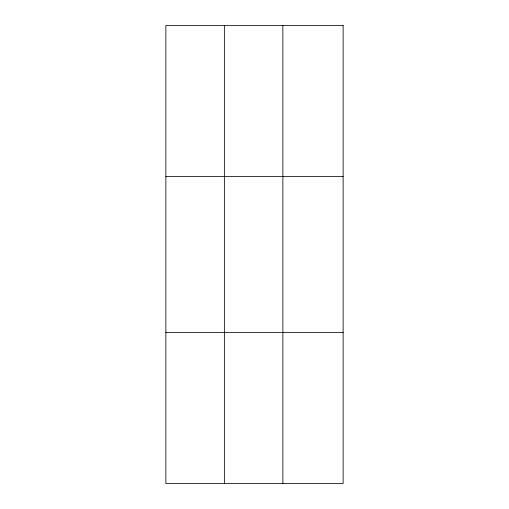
<?xml version="1.0" encoding="UTF-8"?>
<svg xmlns="http://www.w3.org/2000/svg" width="509" height="509" viewBox="0 0 509 509"><rect width="100%" height="100%" fill="white"/><g stroke="black" fill="none" stroke-linecap="round" stroke-linejoin="round"><path stroke-width="0.76" d="M224.367 483.55L224.367 25.45M282.864 483.55L282.864 25.45M165.87 176.623L343.13 176.623M165.87 332.377L343.13 332.377M343.13 25.45L343.13 483.55L165.87 483.55L165.87 25.45L343.13 25.45"/></g></svg>
